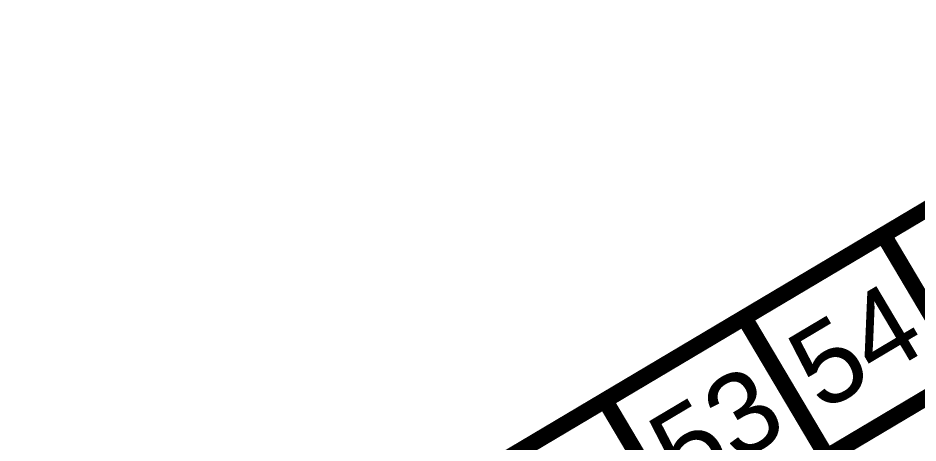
# Model space of a CAD drawing. Header units: inches. Extents: x 2527773 to 2531821, y 6906669 to 6910268.
# Drawn here: x 2530022.9 to 2530320.6, y 6909949.5 to 6910090 of the extents above; entities that cross this region are included whole.
import ezdxf
from ezdxf.enums import TextEntityAlignment as Align

# ---------------------------------------------------------------- set-up
doc = ezdxf.new("R2010")
doc.units = ezdxf.units.IN
doc.header["$MEASUREMENT"] = 0
doc.layers.add('BASE', color=7, linetype='Continuous')
doc.styles.get("Standard").update_dxf_attribs({"font": 'ARIAL.TTF'})

msp = doc.modelspace()

# ---------------------------------------------------------------- linework, layer by layer
at = {"layer": 'BASE', "const_width": 5.36}
for points in [[(2528870.47, 6906672.72), (2531817.24, 6908422.65), (2530723.54, 6910264.38), (2527776.77, 6908514.46)], [(2528889.08, 6906746.04), (2531744.04, 6908441.33), (2530704.89, 6910191.06), (2527850.59, 6908496.12)]]:
    msp.add_lwpolyline(points, close=True, dxfattribs=at)
for points in [[(2530336.49, 6909972.25), (2530309.15, 6910018.3)], [(2530290.45, 6909944.91), (2530263.11, 6909990.96)], [(2530244.4, 6909917.57), (2530217.06, 6909963.61)]]:
    msp.add_lwpolyline(points, dxfattribs=at)

# ---------------------------------------------------------------- texts
at = {"layer": 'BASE'}
for s, p in [('54', (2530299.8, 6909981.61)), ('53', (2530253.76, 6909954.26))]:
    msp.add_text(s, height=26.775, rotation=30.7037, dxfattribs=at).set_placement(p, align=Align.MIDDLE_CENTER)

doc.saveas('drawing.dxf')
